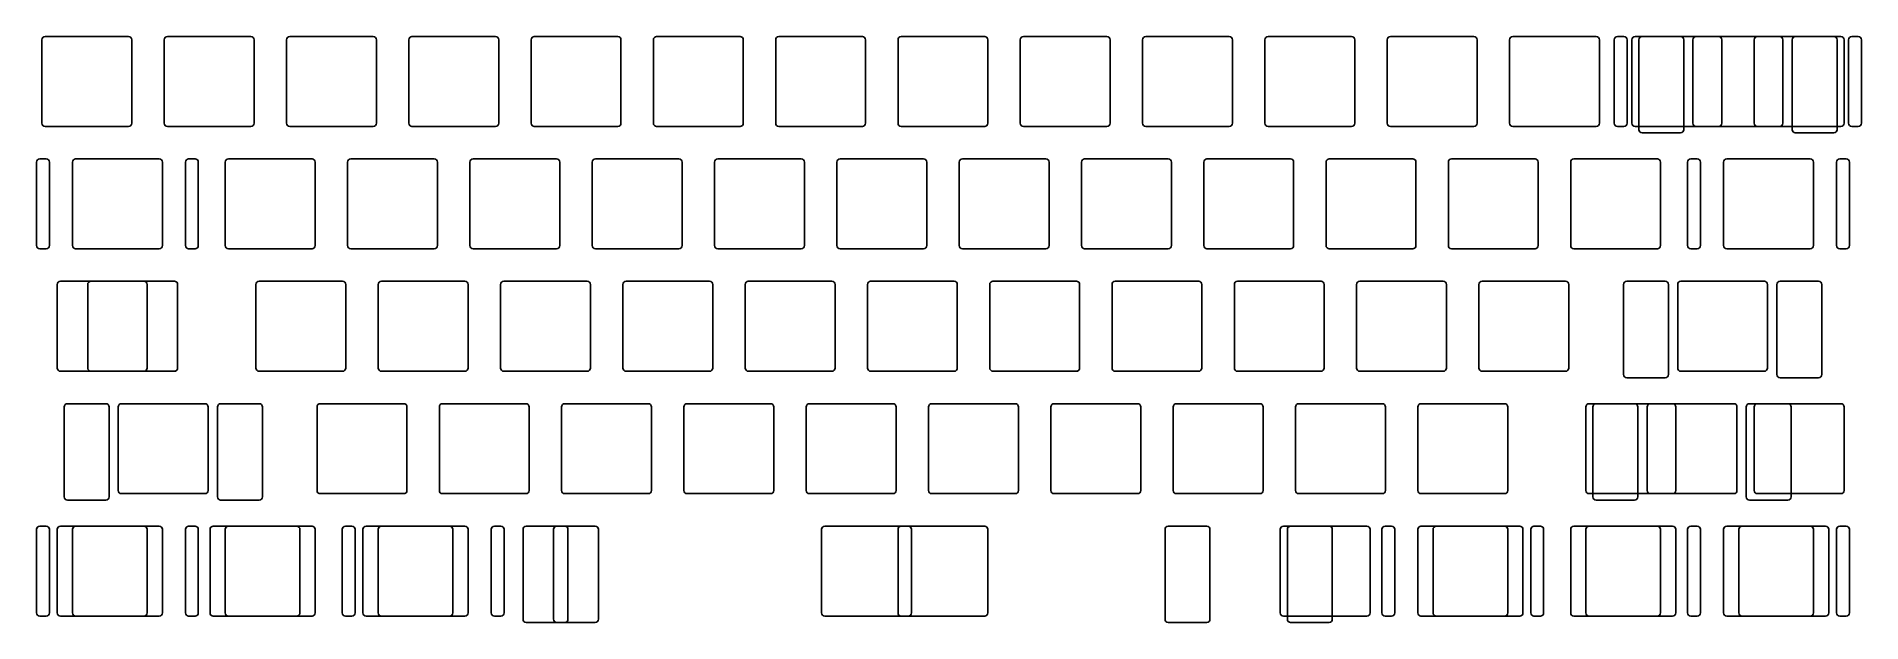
# Model space of a CAD drawing. Header units: millimetres. Extents: x 2 to 286, y -94 to -3.
import ezdxf

# ---------------------------------------------------------------- set-up
doc = ezdxf.new("R2010")
doc.units = ezdxf.units.MM

msp = doc.modelspace()

# ---------------------------------------------------------------- linework, layer by layer
for p, q in [((16.025, -2.525), (3.025, -2.525)), ((35.075, -2.525), (22.075, -2.525)), ((54.125, -2.525), (41.125, -2.525)), ((73.175, -2.525), (60.175, -2.525)), ((92.225, -2.525), (79.225, -2.525)), ((111.275, -2.525), (98.275, -2.525)), ((130.325, -2.525), (117.325, -2.525)), ((149.375, -2.525), (136.375, -2.525)), ((168.425, -2.525), (155.425, -2.525)), ((187.475, -2.525), (174.475, -2.525)), ((206.525, -2.525), (193.525, -2.525)), ((225.575, -2.525), (212.575, -2.525)), ((244.625, -2.525), (231.625, -2.525)), ((248.95, -2.525), (247.95, -2.525)), ((263.675, -2.525), (250.675, -2.525)), ((257.762, -2.525), (251.762, -2.525)), ((273.2, -2.525), (260.2, -2.525)), ((282.725, -2.525), (269.725, -2.525)), ((281.638, -2.525), (275.638, -2.525)), ((285.45, -2.525), (284.45, -2.525)), ((2.525, -3.025), (2.525, -16.025)), ((16.525, -16.025), (16.525, -3.025)), ((21.575, -3.025), (21.575, -16.025)), ((35.575, -16.025), (35.575, -3.025)), ((40.625, -3.025), (40.625, -16.025)), ((54.625, -16.025), (54.625, -3.025)), ((59.675, -3.025), (59.675, -16.025)), ((73.675, -16.025), (73.675, -3.025)), ((78.725, -3.025), (78.725, -16.025)), ((92.725, -16.025), (92.725, -3.025)), ((97.775, -3.025), (97.775, -16.025)), ((111.775, -16.025), (111.775, -3.025)), ((116.825, -3.025), (116.825, -16.025)), ((130.825, -16.025), (130.825, -3.025)), ((135.875, -3.025), (135.875, -16.025)), ((149.875, -16.025), (149.875, -3.025)), ((154.925, -3.025), (154.925, -16.025)), ((168.925, -16.025), (168.925, -3.025)), ((173.975, -3.025), (173.975, -16.025)), ((187.975, -16.025), (187.975, -3.025)), ((193.025, -3.025), (193.025, -16.025)), ((207.025, -16.025), (207.025, -3.025)), ((212.075, -3.025), (212.075, -16.025)), ((226.075, -16.025), (226.075, -3.025)), ((231.125, -3.025), (231.125, -16.025)), ((245.125, -16.025), (245.125, -3.025)), ((247.45, -3.025), (247.45, -16.025)), ((249.45, -16.025), (249.45, -3.025)), ((250.175, -3.025), (250.175, -16.025)), ((251.262, -3.025), (251.262, -17.025)), ((258.262, -17.025), (258.262, -3.025)), ((259.7, -3.025), (259.7, -16.025)), ((264.175, -16.025), (264.175, -3.025)), ((269.225, -3.025), (269.225, -16.025)), ((273.7, -16.025), (273.7, -3.025)), ((275.138, -3.025), (275.138, -17.025)), ((282.138, -17.025), (282.138, -3.025)), ((283.225, -16.025), (283.225, -3.025)), ((283.95, -3.025), (283.95, -16.025)), ((285.95, -16.025), (285.95, -3.025)), ((3.025, -16.525), (16.025, -16.525)), ((22.075, -16.525), (35.075, -16.525)), ((41.125, -16.525), (54.125, -16.525)), ((60.175, -16.525), (73.175, -16.525)), ((79.225, -16.525), (92.225, -16.525)), ((98.275, -16.525), (111.275, -16.525)), ((117.325, -16.525), (130.325, -16.525)), ((136.375, -16.525), (149.375, -16.525)), ((155.425, -16.525), (168.425, -16.525)), ((174.475, -16.525), (187.475, -16.525)), ((193.525, -16.525), (206.525, -16.525)), ((212.575, -16.525), (225.575, -16.525)), ((231.625, -16.525), (244.625, -16.525)), ((247.95, -16.525), (248.95, -16.525)), ((250.675, -16.525), (263.675, -16.525)), ((260.2, -16.525), (273.2, -16.525)), ((269.725, -16.525), (282.725, -16.525)), ((284.45, -16.525), (285.45, -16.525)), ((251.762, -17.525), (257.762, -17.525)), ((275.638, -17.525), (281.638, -17.525)), ((1.6875, -22.075), (1.6875, -35.075)), ((3.1875, -21.575), (2.1875, -21.575)), ((3.6875, -35.075), (3.6875, -22.075)), ((7.2875, -22.075), (7.2875, -35.075)), ((20.7875, -21.575), (7.7875, -21.575)), ((21.2875, -35.075), (21.2875, -22.075)), ((24.8875, -22.075), (24.8875, -35.075)), ((26.3875, -21.575), (25.3875, -21.575)), ((26.8875, -35.075), (26.8875, -22.075)), ((31.1, -22.075), (31.1, -35.075)), ((44.6, -21.575), (31.6, -21.575)), ((45.1, -35.075), (45.1, -22.075)), ((50.15, -22.075), (50.15, -35.075)), ((63.65, -21.575), (50.65, -21.575)), ((64.15, -35.075), (64.15, -22.075)), ((69.2, -22.075), (69.2, -35.075)), ((82.7, -21.575), (69.7, -21.575)), ((83.2, -35.075), (83.2, -22.075)), ((88.25, -22.075), (88.25, -35.075)), ((101.75, -21.575), (88.75, -21.575)), ((102.25, -35.075), (102.25, -22.075)), ((107.3, -22.075), (107.3, -35.075)), ((120.8, -21.575), (107.8, -21.575)), ((121.3, -35.075), (121.3, -22.075)), ((126.35, -22.075), (126.35, -35.075)), ((139.85, -21.575), (126.85, -21.575)), ((140.35, -35.075), (140.35, -22.075)), ((145.4, -22.075), (145.4, -35.075)), ((158.9, -21.575), (145.9, -21.575)), ((159.4, -35.075), (159.4, -22.075)), ((164.45, -22.075), (164.45, -35.075)), ((177.95, -21.575), (164.95, -21.575)), ((178.45, -35.075), (178.45, -22.075)), ((183.5, -22.075), (183.5, -35.075)), ((197, -21.575), (184, -21.575)), ((197.5, -35.075), (197.5, -22.075)), ((202.55, -22.075), (202.55, -35.075)), ((216.05, -21.575), (203.05, -21.575)), ((216.55, -35.075), (216.55, -22.075)), ((221.6, -22.075), (221.6, -35.075)), ((235.1, -21.575), (222.1, -21.575)), ((235.6, -35.075), (235.6, -22.075)), ((240.65, -22.075), (240.65, -35.075)), ((254.15, -21.575), (241.15, -21.575)), ((254.65, -35.075), (254.65, -22.075)), ((258.8625, -22.075), (258.8625, -35.075)), ((260.3625, -21.575), (259.3625, -21.575)), ((260.8625, -35.075), (260.8625, -22.075)), ((264.4625, -22.075), (264.4625, -35.075)), ((277.9625, -21.575), (264.9625, -21.575)), ((278.4625, -35.075), (278.4625, -22.075)), ((282.0625, -22.075), (282.0625, -35.075)), ((283.5625, -21.575), (282.5625, -21.575)), ((284.0625, -35.075), (284.0625, -22.075)), ((2.1875, -35.575), (3.1875, -35.575)), ((7.7875, -35.575), (20.7875, -35.575)), ((25.3875, -35.575), (26.3875, -35.575)), ((31.6, -35.575), (44.6, -35.575)), ((50.65, -35.575), (63.65, -35.575)), ((69.7, -35.575), (82.7, -35.575)), ((88.75, -35.575), (101.75, -35.575)), ((107.8, -35.575), (120.8, -35.575)), ((126.85, -35.575), (139.85, -35.575)), ((145.9, -35.575), (158.9, -35.575)), ((164.95, -35.575), (177.95, -35.575)), ((184, -35.575), (197, -35.575)), ((203.05, -35.575), (216.05, -35.575)), ((222.1, -35.575), (235.1, -35.575)), ((241.15, -35.575), (254.15, -35.575)), ((259.3625, -35.575), (260.3625, -35.575)), ((264.9625, -35.575), (277.9625, -35.575)), ((282.5625, -35.575), (283.5625, -35.575)), ((4.90625, -41.125), (4.90625, -54.125)), ((18.40625, -40.625), (5.40625, -40.625)), ((9.66875, -41.125), (9.66875, -54.125)), ((23.16875, -40.625), (10.16875, -40.625)), ((18.90625, -54.125), (18.90625, -41.125)), ((23.66875, -54.125), (23.66875, -41.125)), ((35.8625, -41.125), (35.8625, -54.125)), ((49.3625, -40.625), (36.3625, -40.625)), ((49.8625, -54.125), (49.8625, -41.125)), ((54.9125, -41.125), (54.9125, -54.125)), ((68.4125, -40.625), (55.4125, -40.625)), ((68.9125, -54.125), (68.9125, -41.125)), ((73.9625, -41.125), (73.9625, -54.125)), ((87.4625, -40.625), (74.4625, -40.625)), ((87.9625, -54.125), (87.9625, -41.125)), ((93.0125, -41.125), (93.0125, -54.125)), ((106.5125, -40.625), (93.5125, -40.625)), ((107.0125, -54.125), (107.0125, -41.125)), ((112.0625, -41.125), (112.0625, -54.125)), ((125.5625, -40.625), (112.5625, -40.625)), ((126.0625, -54.125), (126.0625, -41.125)), ((131.1125, -41.125), (131.1125, -54.125)), ((144.6125, -40.625), (131.6125, -40.625)), ((145.1125, -54.125), (145.1125, -41.125)), ((150.1625, -41.125), (150.1625, -54.125)), ((163.6625, -40.625), (150.6625, -40.625)), ((164.1625, -54.125), (164.1625, -41.125)), ((169.2125, -41.125), (169.2125, -54.125)), ((182.7125, -40.625), (169.7125, -40.625)), ((183.2125, -54.125), (183.2125, -41.125)), ((188.2625, -41.125), (188.2625, -54.125)), ((201.7625, -40.625), (188.7625, -40.625)), ((202.2625, -54.125), (202.2625, -41.125)), ((207.3125, -41.125), (207.3125, -54.125)), ((220.8125, -40.625), (207.8125, -40.625)), ((221.3125, -54.125), (221.3125, -41.125)), ((226.3625, -41.125), (226.3625, -54.125)), ((239.8625, -40.625), (226.8625, -40.625)), ((240.3625, -54.125), (240.3625, -41.125)), ((248.88075, -41.125), (248.88075, -55.125)), ((255.38075, -40.625), (249.38075, -40.625)), ((255.88075, -55.125), (255.88075, -41.125)), ((257.31875, -41.125), (257.31875, -54.125)), ((270.81875, -40.625), (257.81875, -40.625)), ((271.31875, -54.125), (271.31875, -41.125)), ((272.75675, -41.125), (272.75675, -55.125)), ((279.25675, -40.625), (273.25675, -40.625)), ((279.75675, -55.125), (279.75675, -41.125)), ((5.40625, -54.625), (18.40625, -54.625)), ((10.16875, -54.625), (23.16875, -54.625)), ((36.3625, -54.625), (49.3625, -54.625)), ((55.4125, -54.625), (68.4125, -54.625)), ((74.4625, -54.625), (87.4625, -54.625)), ((93.5125, -54.625), (106.5125, -54.625)), ((112.5625, -54.625), (125.5625, -54.625)), ((131.6125, -54.625), (144.6125, -54.625)), ((150.6625, -54.625), (163.6625, -54.625)), ((169.7125, -54.625), (182.7125, -54.625)), ((188.7625, -54.625), (201.7625, -54.625)), ((207.8125, -54.625), (220.8125, -54.625)), ((226.8625, -54.625), (239.8625, -54.625)), ((249.38075, -55.625), (255.38075, -55.625)), ((257.81875, -54.625), (270.81875, -54.625)), ((273.25675, -55.625), (279.25675, -55.625)), ((12.49325, -59.675), (6.49325, -59.675)), ((27.93125, -59.675), (14.93125, -59.675)), ((36.36925, -59.675), (30.36925, -59.675)), ((58.8875, -59.675), (45.8875, -59.675)), ((77.9375, -59.675), (64.9375, -59.675)), ((96.9875, -59.675), (83.9875, -59.675)), ((116.0375, -59.675), (103.0375, -59.675)), ((135.0875, -59.675), (122.0875, -59.675)), ((154.1375, -59.675), (141.1375, -59.675)), ((173.1875, -59.675), (160.1875, -59.675)), ((192.2375, -59.675), (179.2375, -59.675)), ((211.2875, -59.675), (198.2875, -59.675)), ((230.3375, -59.675), (217.3375, -59.675)), ((256.53125, -59.675), (243.53125, -59.675)), ((250.61825, -59.675), (244.61825, -59.675)), ((266.05625, -59.675), (253.05625, -59.675)), ((274.49425, -59.675), (268.49425, -59.675)), ((282.725, -59.675), (269.725, -59.675)), ((5.99325, -60.175), (5.99325, -74.175)), ((12.99325, -74.175), (12.99325, -60.175)), ((14.43125, -60.175), (14.43125, -73.175)), ((28.43125, -73.175), (28.43125, -60.175)), ((29.86925, -60.175), (29.86925, -74.175)), ((36.86925, -74.175), (36.86925, -60.175)), ((45.3875, -60.175), (45.3875, -73.175)), ((59.3875, -73.175), (59.3875, -60.175)), ((64.4375, -60.175), (64.4375, -73.175)), ((78.4375, -73.175), (78.4375, -60.175)), ((83.4875, -60.175), (83.4875, -73.175)), ((97.4875, -73.175), (97.4875, -60.175)), ((102.5375, -60.175), (102.5375, -73.175)), ((116.5375, -73.175), (116.5375, -60.175)), ((121.5875, -60.175), (121.5875, -73.175)), ((135.5875, -73.175), (135.5875, -60.175)), ((140.6375, -60.175), (140.6375, -73.175)), ((154.6375, -73.175), (154.6375, -60.175)), ((159.6875, -60.175), (159.6875, -73.175)), ((173.6875, -73.175), (173.6875, -60.175)), ((178.7375, -60.175), (178.7375, -73.175)), ((192.7375, -73.175), (192.7375, -60.175)), ((197.7875, -60.175), (197.7875, -73.175)), ((211.7875, -73.175), (211.7875, -60.175)), ((216.8375, -60.175), (216.8375, -73.175)), ((230.8375, -73.175), (230.8375, -60.175)), ((243.03125, -60.175), (243.03125, -73.175)), ((244.11825, -60.175), (244.11825, -74.175)), ((251.11825, -74.175), (251.11825, -60.175)), ((252.55625, -60.175), (252.55625, -73.175)), ((257.03125, -73.175), (257.03125, -60.175)), ((266.55625, -73.175), (266.55625, -60.175)), ((267.99425, -60.175), (267.99425, -74.175)), ((269.225, -60.175), (269.225, -73.175)), ((274.99425, -74.175), (274.99425, -60.175)), ((283.225, -73.175), (283.225, -60.175)), ((14.93125, -73.675), (27.93125, -73.675)), ((45.8875, -73.675), (58.8875, -73.675)), ((64.9375, -73.675), (77.9375, -73.675)), ((83.9875, -73.675), (96.9875, -73.675)), ((103.0375, -73.675), (116.0375, -73.675)), ((122.0875, -73.675), (135.0875, -73.675)), ((141.1375, -73.675), (154.1375, -73.675)), ((160.1875, -73.675), (173.1875, -73.675)), ((179.2375, -73.675), (192.2375, -73.675)), ((198.2875, -73.675), (211.2875, -73.675)), ((217.3375, -73.675), (230.3375, -73.675)), ((243.53125, -73.675), (256.53125, -73.675)), ((253.05625, -73.675), (266.05625, -73.675)), ((269.725, -73.675), (282.725, -73.675)), ((6.49325, -74.675), (12.49325, -74.675)), ((30.36925, -74.675), (36.36925, -74.675)), ((244.61825, -74.675), (250.61825, -74.675)), ((268.49425, -74.675), (274.49425, -74.675)), ((1.6875, -79.225), (1.6875, -92.225)), ((3.1875, -78.725), (2.1875, -78.725)), ((3.6875, -92.225), (3.6875, -79.225)), ((4.90625, -79.225), (4.90625, -92.225)), ((18.40625, -78.725), (5.40625, -78.725)), ((7.2875, -79.225), (7.2875, -92.225)), ((20.7875, -78.725), (7.7875, -78.725)), ((18.90625, -92.225), (18.90625, -79.225)), ((21.2875, -92.225), (21.2875, -79.225)), ((24.8875, -79.225), (24.8875, -92.225)), ((26.3875, -78.725), (25.3875, -78.725)), ((26.8875, -92.225), (26.8875, -79.225)), ((28.71875, -79.225), (28.71875, -92.225)), ((42.21875, -78.725), (29.21875, -78.725)), ((31.1, -79.225), (31.1, -92.225)), ((44.6, -78.725), (31.6, -78.725)), ((42.71875, -92.225), (42.71875, -79.225)), ((45.1, -92.225), (45.1, -79.225)), ((49.3125, -79.225), (49.3125, -92.225)), ((50.8125, -78.725), (49.8125, -78.725)), ((51.3125, -92.225), (51.3125, -79.225)), ((52.53125, -79.225), (52.53125, -92.225)), ((66.03125, -78.725), (53.03125, -78.725)), ((54.9125, -79.225), (54.9125, -92.225)), ((68.4125, -78.725), (55.4125, -78.725)), ((66.53125, -92.225), (66.53125, -79.225)), ((68.9125, -92.225), (68.9125, -79.225)), ((72.5125, -79.225), (72.5125, -92.225)), ((74.0125, -78.725), (73.0125, -78.725)), ((74.5125, -92.225), (74.5125, -79.225)), ((77.46875, -79.225), (77.46875, -93.225)), ((83.96875, -78.725), (77.96875, -78.725)), ((82.225, -79.225), (82.225, -93.225)), ((88.725, -78.725), (82.725, -78.725)), ((84.46875, -93.225), (84.46875, -79.225)), ((89.225, -93.225), (89.225, -79.225)), ((123.96875, -79.225), (123.96875, -92.225)), ((137.46875, -78.725), (124.46875, -78.725)), ((135.875, -79.225), (135.875, -92.225)), ((149.375, -78.725), (136.375, -78.725)), ((137.96875, -92.225), (137.96875, -79.225)), ((149.875, -92.225), (149.875, -79.225)), ((177.46875, -79.225), (177.46875, -93.225)), ((183.96875, -78.725), (177.96875, -78.725)), ((184.46875, -93.225), (184.46875, -79.225)), ((195.40625, -79.225), (195.40625, -92.225)), ((208.90625, -78.725), (195.90625, -78.725)), ((196.525, -79.225), (196.525, -93.225)), ((203.025, -78.725), (197.025, -78.725)), ((203.525, -93.225), (203.525, -79.225)), ((209.40625, -92.225), (209.40625, -79.225)), ((211.2375, -79.225), (211.2375, -92.225)), ((212.7375, -78.725), (211.7375, -78.725)), ((213.2375, -92.225), (213.2375, -79.225)), ((216.8375, -79.225), (216.8375, -92.225)), ((230.3375, -78.725), (217.3375, -78.725)), ((219.21875, -79.225), (219.21875, -92.225)), ((232.71875, -78.725), (219.71875, -78.725)), ((230.8375, -92.225), (230.8375, -79.225)), ((233.21875, -92.225), (233.21875, -79.225)), ((234.4375, -79.225), (234.4375, -92.225)), ((235.9375, -78.725), (234.9375, -78.725)), ((236.4375, -92.225), (236.4375, -79.225)), ((240.65, -79.225), (240.65, -92.225)), ((254.15, -78.725), (241.15, -78.725)), ((243.03125, -79.225), (243.03125, -92.225)), ((256.53125, -78.725), (243.53125, -78.725)), ((254.65, -92.225), (254.65, -79.225)), ((257.03125, -92.225), (257.03125, -79.225)), ((258.8625, -79.225), (258.8625, -92.225)), ((260.3625, -78.725), (259.3625, -78.725)), ((260.8625, -92.225), (260.8625, -79.225)), ((264.4625, -79.225), (264.4625, -92.225)), ((277.9625, -78.725), (264.9625, -78.725)), ((266.84375, -79.225), (266.84375, -92.225)), ((280.34375, -78.725), (267.34375, -78.725)), ((278.4625, -92.225), (278.4625, -79.225)), ((280.84375, -92.225), (280.84375, -79.225)), ((282.0625, -79.225), (282.0625, -92.225)), ((283.5625, -78.725), (282.5625, -78.725)), ((284.0625, -92.225), (284.0625, -79.225)), ((2.1875, -92.725), (3.1875, -92.725)), ((5.40625, -92.725), (18.40625, -92.725)), ((7.7875, -92.725), (20.7875, -92.725)), ((25.3875, -92.725), (26.3875, -92.725)), ((29.21875, -92.725), (42.21875, -92.725)), ((31.6, -92.725), (44.6, -92.725)), ((49.8125, -92.725), (50.8125, -92.725)), ((53.03125, -92.725), (66.03125, -92.725)), ((55.4125, -92.725), (68.4125, -92.725)), ((73.0125, -92.725), (74.0125, -92.725)), ((77.96875, -93.725), (83.96875, -93.725)), ((82.725, -93.725), (88.725, -93.725)), ((124.46875, -92.725), (137.46875, -92.725)), ((136.375, -92.725), (149.375, -92.725)), ((177.96875, -93.725), (183.96875, -93.725)), ((195.90625, -92.725), (208.90625, -92.725)), ((197.025, -93.725), (203.025, -93.725)), ((211.7375, -92.725), (212.7375, -92.725)), ((217.3375, -92.725), (230.3375, -92.725)), ((219.71875, -92.725), (232.71875, -92.725)), ((234.9375, -92.725), (235.9375, -92.725)), ((241.15, -92.725), (254.15, -92.725)), ((243.53125, -92.725), (256.53125, -92.725)), ((259.3625, -92.725), (260.3625, -92.725)), ((264.9625, -92.725), (277.9625, -92.725)), ((267.34375, -92.725), (280.34375, -92.725)), ((282.5625, -92.725), (283.5625, -92.725))]:
    msp.add_line(p, q)
for centre, start, end in [((3.025, -3.025), 90, 180), ((16.025, -3.025), 0, 90), ((22.075, -3.025), 90, 180), ((35.075, -3.025), 0, 90), ((41.125, -3.025), 90, 180), ((54.125, -3.025), 0, 90), ((60.175, -3.025), 90, 180), ((73.175, -3.025), 0, 90), ((79.225, -3.025), 90, 180), ((92.225, -3.025), 0, 90), ((98.275, -3.025), 90, 180), ((111.275, -3.025), 0, 90), ((117.325, -3.025), 90, 180), ((130.325, -3.025), 0, 90), ((136.375, -3.025), 90, 180), ((149.375, -3.025), 0, 90), ((155.425, -3.025), 90, 180), ((168.425, -3.025), 0, 90), ((174.475, -3.025), 90, 180), ((187.475, -3.025), 0, 90), ((193.525, -3.025), 90, 180), ((206.525, -3.025), 0, 90), ((212.575, -3.025), 90, 180), ((225.575, -3.025), 0, 90), ((231.625, -3.025), 90, 180), ((244.625, -3.025), 0, 90), ((247.95, -3.025), 90, 180), ((248.95, -3.025), 0, 90), ((250.675, -3.025), 90, 180), ((251.762, -3.025), 90, 180), ((257.762, -3.025), 0, 90), ((260.2, -3.025), 90, 180), ((263.675, -3.025), 0, 90), ((269.725, -3.025), 90, 180), ((273.2, -3.025), 0, 90), ((275.638, -3.025), 90, 180), ((281.638, -3.025), 0, 90), ((282.725, -3.025), 0, 90), ((284.45, -3.025), 90, 180), ((285.45, -3.025), 0, 90), ((3.025, -16.025), 180, 270), ((16.025, -16.025), 270, 0), ((22.075, -16.025), 180, 270), ((35.075, -16.025), 270, 0), ((41.125, -16.025), 180, 270), ((54.125, -16.025), 270, 0), ((60.175, -16.025), 180, 270), ((73.175, -16.025), 270, 0), ((79.225, -16.025), 180, 270), ((92.225, -16.025), 270, 0), ((98.275, -16.025), 180, 270), ((111.275, -16.025), 270, 0), ((117.325, -16.025), 180, 270), ((130.325, -16.025), 270, 0), ((136.375, -16.025), 180, 270), ((149.375, -16.025), 270, 0), ((155.425, -16.025), 180, 270), ((168.425, -16.025), 270, 0), ((174.475, -16.025), 180, 270), ((187.475, -16.025), 270, 0), ((193.525, -16.025), 180, 270), ((206.525, -16.025), 270, 0), ((212.575, -16.025), 180, 270), ((225.575, -16.025), 270, 0), ((231.625, -16.025), 180, 270), ((244.625, -16.025), 270, 0), ((247.95, -16.025), 180, 270), ((248.95, -16.025), 270, 0), ((250.675, -16.025), 180, 270), ((251.762, -17.025), 180, 270), ((257.762, -17.025), 270, 0), ((260.2, -16.025), 180, 270), ((263.675, -16.025), 270, 0), ((269.725, -16.025), 180, 270), ((273.2, -16.025), 270, 0), ((275.638, -17.025), 180, 270), ((281.638, -17.025), 270, 0), ((282.725, -16.025), 270, 0), ((284.45, -16.025), 180, 270), ((285.45, -16.025), 270, 0), ((2.1875, -22.075), 90, 180), ((3.1875, -22.075), 0, 90), ((7.7875, -22.075), 90, 180), ((20.7875, -22.075), 0, 90), ((25.3875, -22.075), 90, 180), ((26.3875, -22.075), 0, 90), ((31.6, -22.075), 90, 180), ((44.6, -22.075), 0, 90), ((50.65, -22.075), 90, 180), ((63.65, -22.075), 0, 90), ((69.7, -22.075), 90, 180), ((82.7, -22.075), 0, 90), ((88.75, -22.075), 90, 180), ((101.75, -22.075), 0, 90), ((107.8, -22.075), 90, 180), ((120.8, -22.075), 0, 90), ((126.85, -22.075), 90, 180), ((139.85, -22.075), 0, 90), ((145.9, -22.075), 90, 180), ((158.9, -22.075), 0, 90), ((164.95, -22.075), 90, 180), ((177.95, -22.075), 0, 90), ((184, -22.075), 90, 180), ((197, -22.075), 0, 90), ((203.05, -22.075), 90, 180), ((216.05, -22.075), 0, 90), ((222.1, -22.075), 90, 180), ((235.1, -22.075), 0, 90), ((241.15, -22.075), 90, 180), ((254.15, -22.075), 0, 90), ((259.3625, -22.075), 90, 180), ((260.3625, -22.075), 0, 90), ((264.9625, -22.075), 90, 180), ((277.9625, -22.075), 0, 90), ((282.5625, -22.075), 90, 180), ((283.5625, -22.075), 0, 90), ((2.1875, -35.075), 180, 270), ((3.1875, -35.075), 270, 0), ((7.7875, -35.075), 180, 270), ((20.7875, -35.075), 270, 0), ((25.3875, -35.075), 180, 270), ((26.3875, -35.075), 270, 0), ((31.6, -35.075), 180, 270), ((44.6, -35.075), 270, 0), ((50.65, -35.075), 180, 270), ((63.65, -35.075), 270, 0), ((69.7, -35.075), 180, 270), ((82.7, -35.075), 270, 0), ((88.75, -35.075), 180, 270), ((101.75, -35.075), 270, 0), ((107.8, -35.075), 180, 270), ((120.8, -35.075), 270, 0), ((126.85, -35.075), 180, 270), ((139.85, -35.075), 270, 0), ((145.9, -35.075), 180, 270), ((158.9, -35.075), 270, 0), ((164.95, -35.075), 180, 270), ((177.95, -35.075), 270, 0), ((184, -35.075), 180, 270), ((197, -35.075), 270, 0), ((203.05, -35.075), 180, 270), ((216.05, -35.075), 270, 0), ((222.1, -35.075), 180, 270), ((235.1, -35.075), 270, 0), ((241.15, -35.075), 180, 270), ((254.15, -35.075), 270, 0), ((259.3625, -35.075), 180, 270), ((260.3625, -35.075), 270, 0), ((264.9625, -35.075), 180, 270), ((277.9625, -35.075), 270, 0), ((282.5625, -35.075), 180, 270), ((283.5625, -35.075), 270, 0), ((5.40625, -41.125), 90, 180), ((10.16875, -41.125), 90, 180), ((18.40625, -41.125), 0, 90), ((23.16875, -41.125), 0, 90), ((36.3625, -41.125), 90, 180), ((49.3625, -41.125), 0, 90), ((55.4125, -41.125), 90, 180), ((68.4125, -41.125), 0, 90), ((74.4625, -41.125), 90, 180), ((87.4625, -41.125), 0, 90), ((93.5125, -41.125), 90, 180), ((106.5125, -41.125), 0, 90), ((112.5625, -41.125), 90, 180), ((125.5625, -41.125), 0, 90), ((131.6125, -41.125), 90, 180), ((144.6125, -41.125), 0, 90), ((150.6625, -41.125), 90, 180), ((163.6625, -41.125), 0, 90), ((169.7125, -41.125), 90, 180), ((182.7125, -41.125), 0, 90), ((188.7625, -41.125), 90, 180), ((201.7625, -41.125), 0, 90), ((207.8125, -41.125), 90, 180), ((220.8125, -41.125), 0, 90), ((226.8625, -41.125), 90, 180), ((239.8625, -41.125), 0, 90), ((249.38075, -41.125), 90, 180), ((255.38075, -41.125), 0, 90), ((257.81875, -41.125), 90, 180), ((270.81875, -41.125), 0, 90), ((273.25675, -41.125), 90, 180), ((279.25675, -41.125), 0, 90), ((5.40625, -54.125), 180, 270), ((10.16875, -54.125), 180, 270), ((18.40625, -54.125), 270, 0), ((23.16875, -54.125), 270, 0), ((36.3625, -54.125), 180, 270), ((49.3625, -54.125), 270, 0), ((55.4125, -54.125), 180, 270), ((68.4125, -54.125), 270, 0), ((74.4625, -54.125), 180, 270), ((87.4625, -54.125), 270, 0), ((93.5125, -54.125), 180, 270), ((106.5125, -54.125), 270, 0), ((112.5625, -54.125), 180, 270), ((125.5625, -54.125), 270, 0), ((131.6125, -54.125), 180, 270), ((144.6125, -54.125), 270, 0), ((150.6625, -54.125), 180, 270), ((163.6625, -54.125), 270, 0), ((169.7125, -54.125), 180, 270), ((182.7125, -54.125), 270, 0), ((188.7625, -54.125), 180, 270), ((201.7625, -54.125), 270, 0), ((207.8125, -54.125), 180, 270), ((220.8125, -54.125), 270, 0), ((226.8625, -54.125), 180, 270), ((239.8625, -54.125), 270, 0), ((249.38075, -55.125), 180, 270), ((255.38075, -55.125), 270, 0), ((257.81875, -54.125), 180, 270), ((270.81875, -54.125), 270, 0), ((273.25675, -55.125), 180, 270), ((279.25675, -55.125), 270, 0), ((6.49325, -60.175), 90, 180), ((12.49325, -60.175), 0, 90), ((14.93125, -60.175), 90, 180), ((27.93125, -60.175), 0, 90), ((30.36925, -60.175), 90, 180), ((36.36925, -60.175), 0, 90), ((45.8875, -60.175), 90, 180), ((58.8875, -60.175), 0, 90), ((64.9375, -60.175), 90, 180), ((77.9375, -60.175), 0, 90), ((83.9875, -60.175), 90, 180), ((96.9875, -60.175), 0, 90), ((103.0375, -60.175), 90, 180), ((116.0375, -60.175), 0, 90), ((122.0875, -60.175), 90, 180), ((135.0875, -60.175), 0, 90), ((141.1375, -60.175), 90, 180), ((154.1375, -60.175), 0, 90), ((160.1875, -60.175), 90, 180), ((173.1875, -60.175), 0, 90), ((179.2375, -60.175), 90, 180), ((192.2375, -60.175), 0, 90), ((198.2875, -60.175), 90, 180), ((211.2875, -60.175), 0, 90), ((217.3375, -60.175), 90, 180), ((230.3375, -60.175), 0, 90), ((243.53125, -60.175), 90, 180), ((244.61825, -60.175), 90, 180), ((250.61825, -60.175), 0, 90), ((253.05625, -60.175), 90, 180), ((256.53125, -60.175), 0, 90), ((266.05625, -60.175), 0, 90), ((268.49425, -60.175), 90, 180), ((269.725, -60.175), 90, 180), ((274.49425, -60.175), 0, 90), ((282.725, -60.175), 0, 90), ((14.93125, -73.175), 180, 270), ((27.93125, -73.175), 270, 0), ((45.8875, -73.175), 180, 270), ((58.8875, -73.175), 270, 0), ((64.9375, -73.175), 180, 270), ((77.9375, -73.175), 270, 0), ((83.9875, -73.175), 180, 270), ((96.9875, -73.175), 270, 0), ((103.0375, -73.175), 180, 270), ((116.0375, -73.175), 270, 0), ((122.0875, -73.175), 180, 270), ((135.0875, -73.175), 270, 0), ((141.1375, -73.175), 180, 270), ((154.1375, -73.175), 270, 0), ((160.1875, -73.175), 180, 270), ((173.1875, -73.175), 270, 0), ((179.2375, -73.175), 180, 270), ((192.2375, -73.175), 270, 0), ((198.2875, -73.175), 180, 270), ((211.2875, -73.175), 270, 0), ((217.3375, -73.175), 180, 270), ((230.3375, -73.175), 270, 0), ((243.53125, -73.175), 180, 270), ((253.05625, -73.175), 180, 270), ((256.53125, -73.175), 270, 0), ((266.05625, -73.175), 270, 0), ((269.725, -73.175), 180, 270), ((282.725, -73.175), 270, 0), ((6.49325, -74.175), 180, 270), ((12.49325, -74.175), 270, 0), ((30.36925, -74.175), 180, 270), ((36.36925, -74.175), 270, 0), ((244.61825, -74.175), 180, 270), ((250.61825, -74.175), 270, 0), ((268.49425, -74.175), 180, 270), ((274.49425, -74.175), 270, 0), ((2.1875, -79.225), 90, 180), ((3.1875, -79.225), 0, 90), ((5.40625, -79.225), 90, 180), ((7.7875, -79.225), 90, 180), ((18.40625, -79.225), 0, 90), ((20.7875, -79.225), 0, 90), ((25.3875, -79.225), 90, 180), ((26.3875, -79.225), 0, 90), ((29.21875, -79.225), 90, 180), ((31.6, -79.225), 90, 180), ((42.21875, -79.225), 0, 90), ((44.6, -79.225), 0, 90), ((49.8125, -79.225), 90, 180), ((50.8125, -79.225), 0, 90), ((53.03125, -79.225), 90, 180), ((55.4125, -79.225), 90, 180), ((66.03125, -79.225), 0, 90), ((68.4125, -79.225), 0, 90), ((73.0125, -79.225), 90, 180), ((74.0125, -79.225), 0, 90), ((77.96875, -79.225), 90, 180), ((82.725, -79.225), 90, 180), ((83.96875, -79.225), 0, 90), ((88.725, -79.225), 0, 90), ((124.46875, -79.225), 90, 180), ((136.375, -79.225), 90, 180), ((137.46875, -79.225), 0, 90), ((149.375, -79.225), 0, 90), ((177.96875, -79.225), 90, 180), ((183.96875, -79.225), 0, 90), ((195.90625, -79.225), 90, 180), ((197.025, -79.225), 90, 180), ((203.025, -79.225), 0, 90), ((208.90625, -79.225), 0, 90), ((211.7375, -79.225), 90, 180), ((212.7375, -79.225), 0, 90), ((217.3375, -79.225), 90, 180), ((219.71875, -79.225), 90, 180), ((230.3375, -79.225), 0, 90), ((232.71875, -79.225), 0, 90), ((234.9375, -79.225), 90, 180), ((235.9375, -79.225), 0, 90), ((241.15, -79.225), 90, 180), ((243.53125, -79.225), 90, 180), ((254.15, -79.225), 0, 90), ((256.53125, -79.225), 0, 90), ((259.3625, -79.225), 90, 180), ((260.3625, -79.225), 0, 90), ((264.9625, -79.225), 90, 180), ((267.34375, -79.225), 90, 180), ((277.9625, -79.225), 0, 90), ((280.34375, -79.225), 0, 90), ((282.5625, -79.225), 90, 180), ((283.5625, -79.225), 0, 90), ((2.1875, -92.225), 180, 270), ((3.1875, -92.225), 270, 0), ((5.40625, -92.225), 180, 270), ((7.7875, -92.225), 180, 270), ((18.40625, -92.225), 270, 0), ((20.7875, -92.225), 270, 0), ((25.3875, -92.225), 180, 270), ((26.3875, -92.225), 270, 0), ((29.21875, -92.225), 180, 270), ((31.6, -92.225), 180, 270), ((42.21875, -92.225), 270, 0), ((44.6, -92.225), 270, 0), ((49.8125, -92.225), 180, 270), ((50.8125, -92.225), 270, 0), ((53.03125, -92.225), 180, 270), ((55.4125, -92.225), 180, 270), ((66.03125, -92.225), 270, 0), ((68.4125, -92.225), 270, 0), ((73.0125, -92.225), 180, 270), ((74.0125, -92.225), 270, 0), ((77.96875, -93.225), 180, 270), ((82.725, -93.225), 180, 270), ((83.96875, -93.225), 270, 0), ((88.725, -93.225), 270, 0), ((124.46875, -92.225), 180, 270), ((136.375, -92.225), 180, 270), ((137.46875, -92.225), 270, 0), ((149.375, -92.225), 270, 0), ((177.96875, -93.225), 180, 270), ((183.96875, -93.225), 270, 0), ((195.90625, -92.225), 180, 270), ((197.025, -93.225), 180, 270), ((203.025, -93.225), 270, 0), ((208.90625, -92.225), 270, 0), ((211.7375, -92.225), 180, 270), ((212.7375, -92.225), 270, 0), ((217.3375, -92.225), 180, 270), ((219.71875, -92.225), 180, 270), ((230.3375, -92.225), 270, 0), ((232.71875, -92.225), 270, 0), ((234.9375, -92.225), 180, 270), ((235.9375, -92.225), 270, 0), ((241.15, -92.225), 180, 270), ((243.53125, -92.225), 180, 270), ((254.15, -92.225), 270, 0), ((256.53125, -92.225), 270, 0), ((259.3625, -92.225), 180, 270), ((260.3625, -92.225), 270, 0), ((264.9625, -92.225), 180, 270), ((267.34375, -92.225), 180, 270), ((277.9625, -92.225), 270, 0), ((280.34375, -92.225), 270, 0), ((282.5625, -92.225), 180, 270), ((283.5625, -92.225), 270, 0)]:
    msp.add_arc(centre, 0.5, start, end)

doc.saveas('drawing.dxf')
